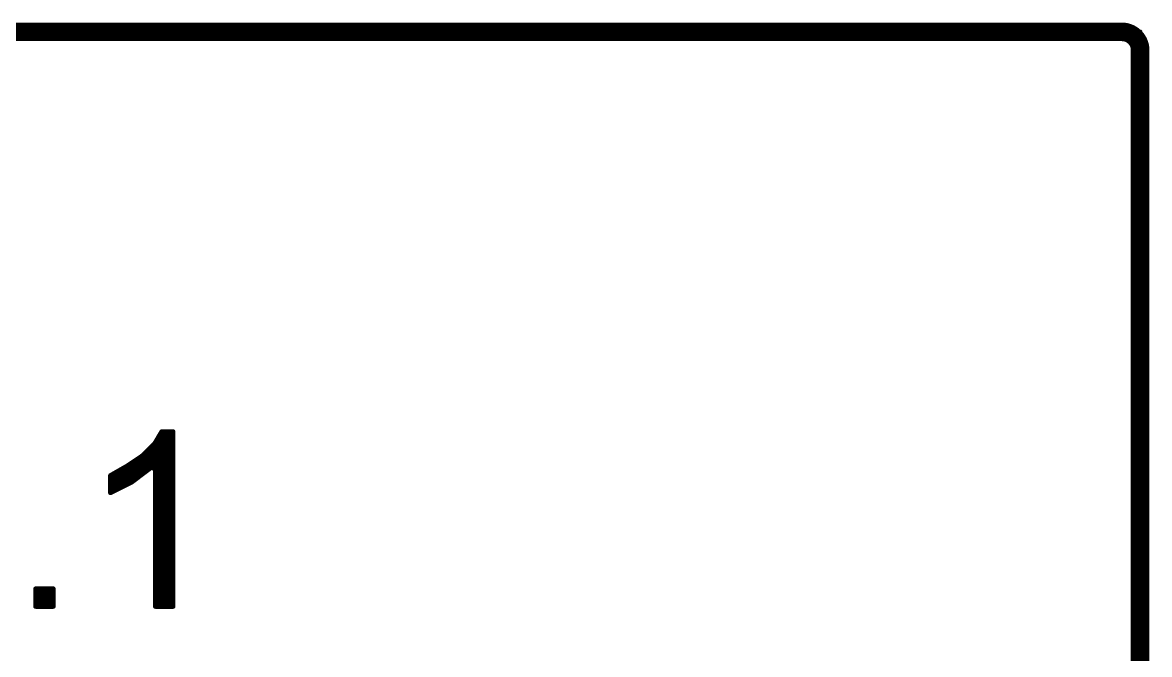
# Model space of a CAD drawing. Header units: millimetres. Extents: x 2.08 to 3.94, y 2.28 to 3.91.
# Drawn here: x 3.697 to 3.939, y 3.4096 to 3.5453 of the extents above; entities that cross this region are included whole.
import ezdxf

# ---------------------------------------------------------------- set-up
doc = ezdxf.new("R2010")
doc.units = ezdxf.units.MM
doc.layers.get('0').update_dxf_attribs({"linetype": 'CONTINUOUS', "lineweight": 0})
doc.layers.add('BOT_PHO', color=90, linetype='CONTINUOUS', lineweight=0)

# ---------------------------------------------------------------- blocks, each defined once
blk = doc.blocks.new('ROUND_160')
h = blk.add_hatch(color=256)
edge = h.paths.add_edge_path(flags=0)
edge.add_arc((0, 0), 0.0005, 0, 360)
blk = doc.blocks.new('ROUND_7')
h = blk.add_hatch(color=256)
edge = h.paths.add_edge_path(flags=0)
edge.add_arc((0, 0), 0.002, 0, 360)

msp = doc.modelspace()

# ---------------------------------------------------------------- linework, layer by layer
at = {"layer": 'BOT_PHO', "lineweight": 211}
for points, const_width in [([(2.75984, 3.54331), (3.93307, 3.54331)], 0.004), ([(3.93701, 3.54331), (3.93698, 3.54331)], 0.001), ([(3.93701, 3.53937), (3.93701, 2.29134)], 0.004), ([(3.72693, 3.45747), (3.72547, 3.45503)], 0.001), ([(3.72937, 3.45747), (3.72693, 3.45747)], 0.001), ([(3.727, 3.4199), (3.727, 3.45747)], 0.001), ([(3.728, 3.4199), (3.728, 3.45747)], 0.001), ([(3.729, 3.4199), (3.729, 3.45747)], 0.001), ([(3.72937, 3.4199), (3.72937, 3.45747)], 0.001), ([(3.7254, 3.45494), (3.72272, 3.45226)], 0.001), ([(3.72547, 3.45503), (3.7254, 3.45494)], 0.001), ([(3.726, 3.4199), (3.726, 3.45591)], 0.001), ([(3.723, 3.44849), (3.723, 3.45254)], 0.001), ([(3.724, 3.44924), (3.724, 3.45354)], 0.001), ([(3.725, 3.44989), (3.725, 3.45454)], 0.001), ([(3.72264, 3.4522), (3.71943, 3.45005)], 0.001), ([(3.72, 3.44636), (3.72, 3.45043)], 0.001), ([(3.721, 3.44699), (3.721, 3.4511)], 0.001), ([(3.722, 3.44774), (3.722, 3.45177)], 0.001), ([(3.72272, 3.45226), (3.72264, 3.4522)], 0.001), ([(3.7194, 3.45003), (3.7159, 3.44804)], 0.001), ([(3.7159, 3.44804), (3.7159, 3.44431)], 0.001), ([(3.716, 3.44436), (3.716, 3.44809)], 0.001), ([(3.717, 3.44486), (3.717, 3.44866)], 0.001), ([(3.718, 3.44536), (3.718, 3.44923)], 0.001), ([(3.719, 3.44586), (3.719, 3.44981)], 0.001), ([(3.71943, 3.45005), (3.7194, 3.45003)], 0.001), ([(3.72049, 3.44661), (3.72474, 3.4498)], 0.001), ([(3.72474, 3.4498), (3.72554, 3.4494)], 0.001), ([(3.72554, 3.4494), (3.72554, 3.4199)], 0.001), ([(3.7159, 3.44431), (3.72049, 3.44661)], 0.001), ([(3.70365, 3.42372), (3.69983, 3.42372)], 0.001), ([(3.69983, 3.42372), (3.69983, 3.4199)], 0.001), ([(3.7, 3.4199), (3.7, 3.42372)], 0.001), ([(3.701, 3.4199), (3.701, 3.42372)], 0.001), ([(3.702, 3.4199), (3.702, 3.42372)], 0.001), ([(3.703, 3.4199), (3.703, 3.42372)], 0.001), ([(3.70365, 3.4199), (3.70365, 3.42372)], 0.001), ([(3.69983, 3.4199), (3.70365, 3.4199)], 0.001), ([(3.72554, 3.4199), (3.72937, 3.4199)], 0.001)]:
    msp.add_lwpolyline(points, dxfattribs=dict(at, const_width=const_width))
at = {"layer": 'BOT_PHO', "lineweight": 211, "const_width": 0.004}
msp.add_lwpolyline([(3.93701, 3.53937, 0.414214), (3.93307, 3.54331)], format="xyb", dxfattribs=at)

# ---------------------------------------------------------------- block references
at = {"layer": 'BOT_PHO'}
for name, p in [('ROUND_7', (3.93307, 3.54331)), ('ROUND_7', (3.93307, 3.54331)), ('ROUND_160', (3.93698, 3.54331)), ('ROUND_160', (3.93701, 3.54331)), ('ROUND_7', (3.93701, 3.53937)), ('ROUND_7', (3.93701, 3.53937)), ('ROUND_160', (3.72693, 3.45747)), ('ROUND_160', (3.727, 3.45747)), ('ROUND_160', (3.728, 3.45747)), ('ROUND_160', (3.729, 3.45747)), ('ROUND_160', (3.72937, 3.45747)), ('ROUND_160', (3.72937, 3.45747)), ('ROUND_160', (3.7254, 3.45494)), ('ROUND_160', (3.72547, 3.45503)), ('ROUND_160', (3.726, 3.45591)), ('ROUND_160', (3.723, 3.45254)), ('ROUND_160', (3.724, 3.45354)), ('ROUND_160', (3.725, 3.45454)), ('ROUND_160', (3.72, 3.45043)), ('ROUND_160', (3.721, 3.4511)), ('ROUND_160', (3.722, 3.45177)), ('ROUND_160', (3.72264, 3.4522)), ('ROUND_160', (3.72272, 3.45226)), ('ROUND_160', (3.7159, 3.44804)), ('ROUND_160', (3.716, 3.44809)), ('ROUND_160', (3.717, 3.44866)), ('ROUND_160', (3.718, 3.44923)), ('ROUND_160', (3.719, 3.44981)), ('ROUND_160', (3.7194, 3.45003)), ('ROUND_160', (3.71943, 3.45005)), ('ROUND_160', (3.722, 3.44774)), ('ROUND_160', (3.723, 3.44849)), ('ROUND_160', (3.724, 3.44924)), ('ROUND_160', (3.72474, 3.4498)), ('ROUND_160', (3.725, 3.44989)), ('ROUND_160', (3.72554, 3.4494)), ('ROUND_160', (3.718, 3.44536)), ('ROUND_160', (3.719, 3.44586)), ('ROUND_160', (3.72, 3.44636)), ('ROUND_160', (3.72049, 3.44661)), ('ROUND_160', (3.721, 3.44699)), ('ROUND_160', (3.7159, 3.44431)), ('ROUND_160', (3.716, 3.44436)), ('ROUND_160', (3.717, 3.44486)), ('ROUND_160', (3.69983, 3.42372)), ('ROUND_160', (3.7, 3.42372)), ('ROUND_160', (3.701, 3.42372)), ('ROUND_160', (3.702, 3.42372)), ('ROUND_160', (3.703, 3.42372)), ('ROUND_160', (3.70365, 3.42372)), ('ROUND_160', (3.70365, 3.42372)), ('ROUND_160', (3.69983, 3.4199)), ('ROUND_160', (3.7, 3.4199)), ('ROUND_160', (3.701, 3.4199)), ('ROUND_160', (3.702, 3.4199)), ('ROUND_160', (3.703, 3.4199)), ('ROUND_160', (3.70365, 3.4199)), ('ROUND_160', (3.72554, 3.4199)), ('ROUND_160', (3.726, 3.4199)), ('ROUND_160', (3.727, 3.4199)), ('ROUND_160', (3.728, 3.4199)), ('ROUND_160', (3.729, 3.4199)), ('ROUND_160', (3.72937, 3.4199)), ('ROUND_160', (3.72937, 3.4199))]:
    msp.add_blockref(name, p, dxfattribs=at)

doc.saveas('drawing.dxf')
